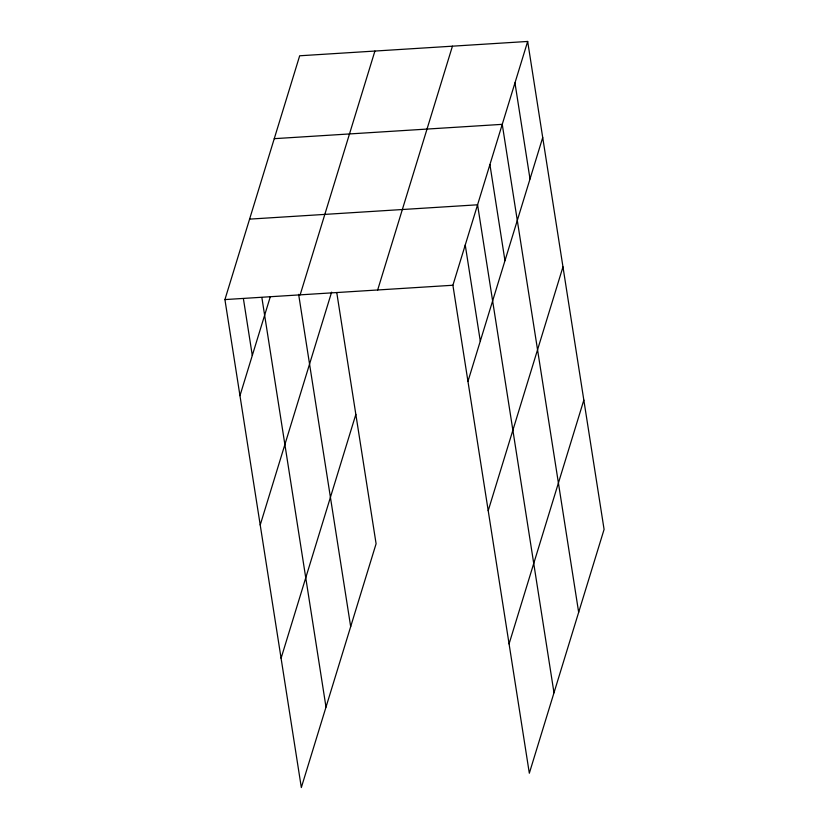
<?xml version="1.0" encoding="UTF-8"?>
<svg xmlns="http://www.w3.org/2000/svg" width="829" height="829" viewBox="0 0 829 829"><rect width="100%" height="100%" fill="white"/><g stroke="black" fill="none" stroke-linecap="round" stroke-linejoin="round"><path stroke-width="1.24" d="M336.75 292.502L376.097 543.751L301.331 787.55L224.918 299.58L299.673 55.781L527.669 41.45L604.082 529.42L529.327 773.219L452.903 285.249L527.669 41.45M239.964 395.682L270.244 296.937M300.15 294.855L374.915 51.046M260.213 524.995L331.61 292.16M377.672 289.984L452.437 46.175M281.083 658.236L355.838 414.427M467.96 381.35L542.715 137.552M488.208 510.674L562.974 266.865M509.068 643.905L583.834 400.106M274.254 138.671L502.25 124.34L578.663 612.31M249.591 219.125L477.577 204.794L553.99 692.764M224.918 299.58L452.903 285.249M514.964 82.9L530.011 178.991M489.918 164.567L504.965 260.669M465.245 245.021L480.292 341.123M298.637 294.357L350.677 626.641M261.86 297.518L326.004 707.096M243.384 298.554L252.296 355.454"/></g></svg>
